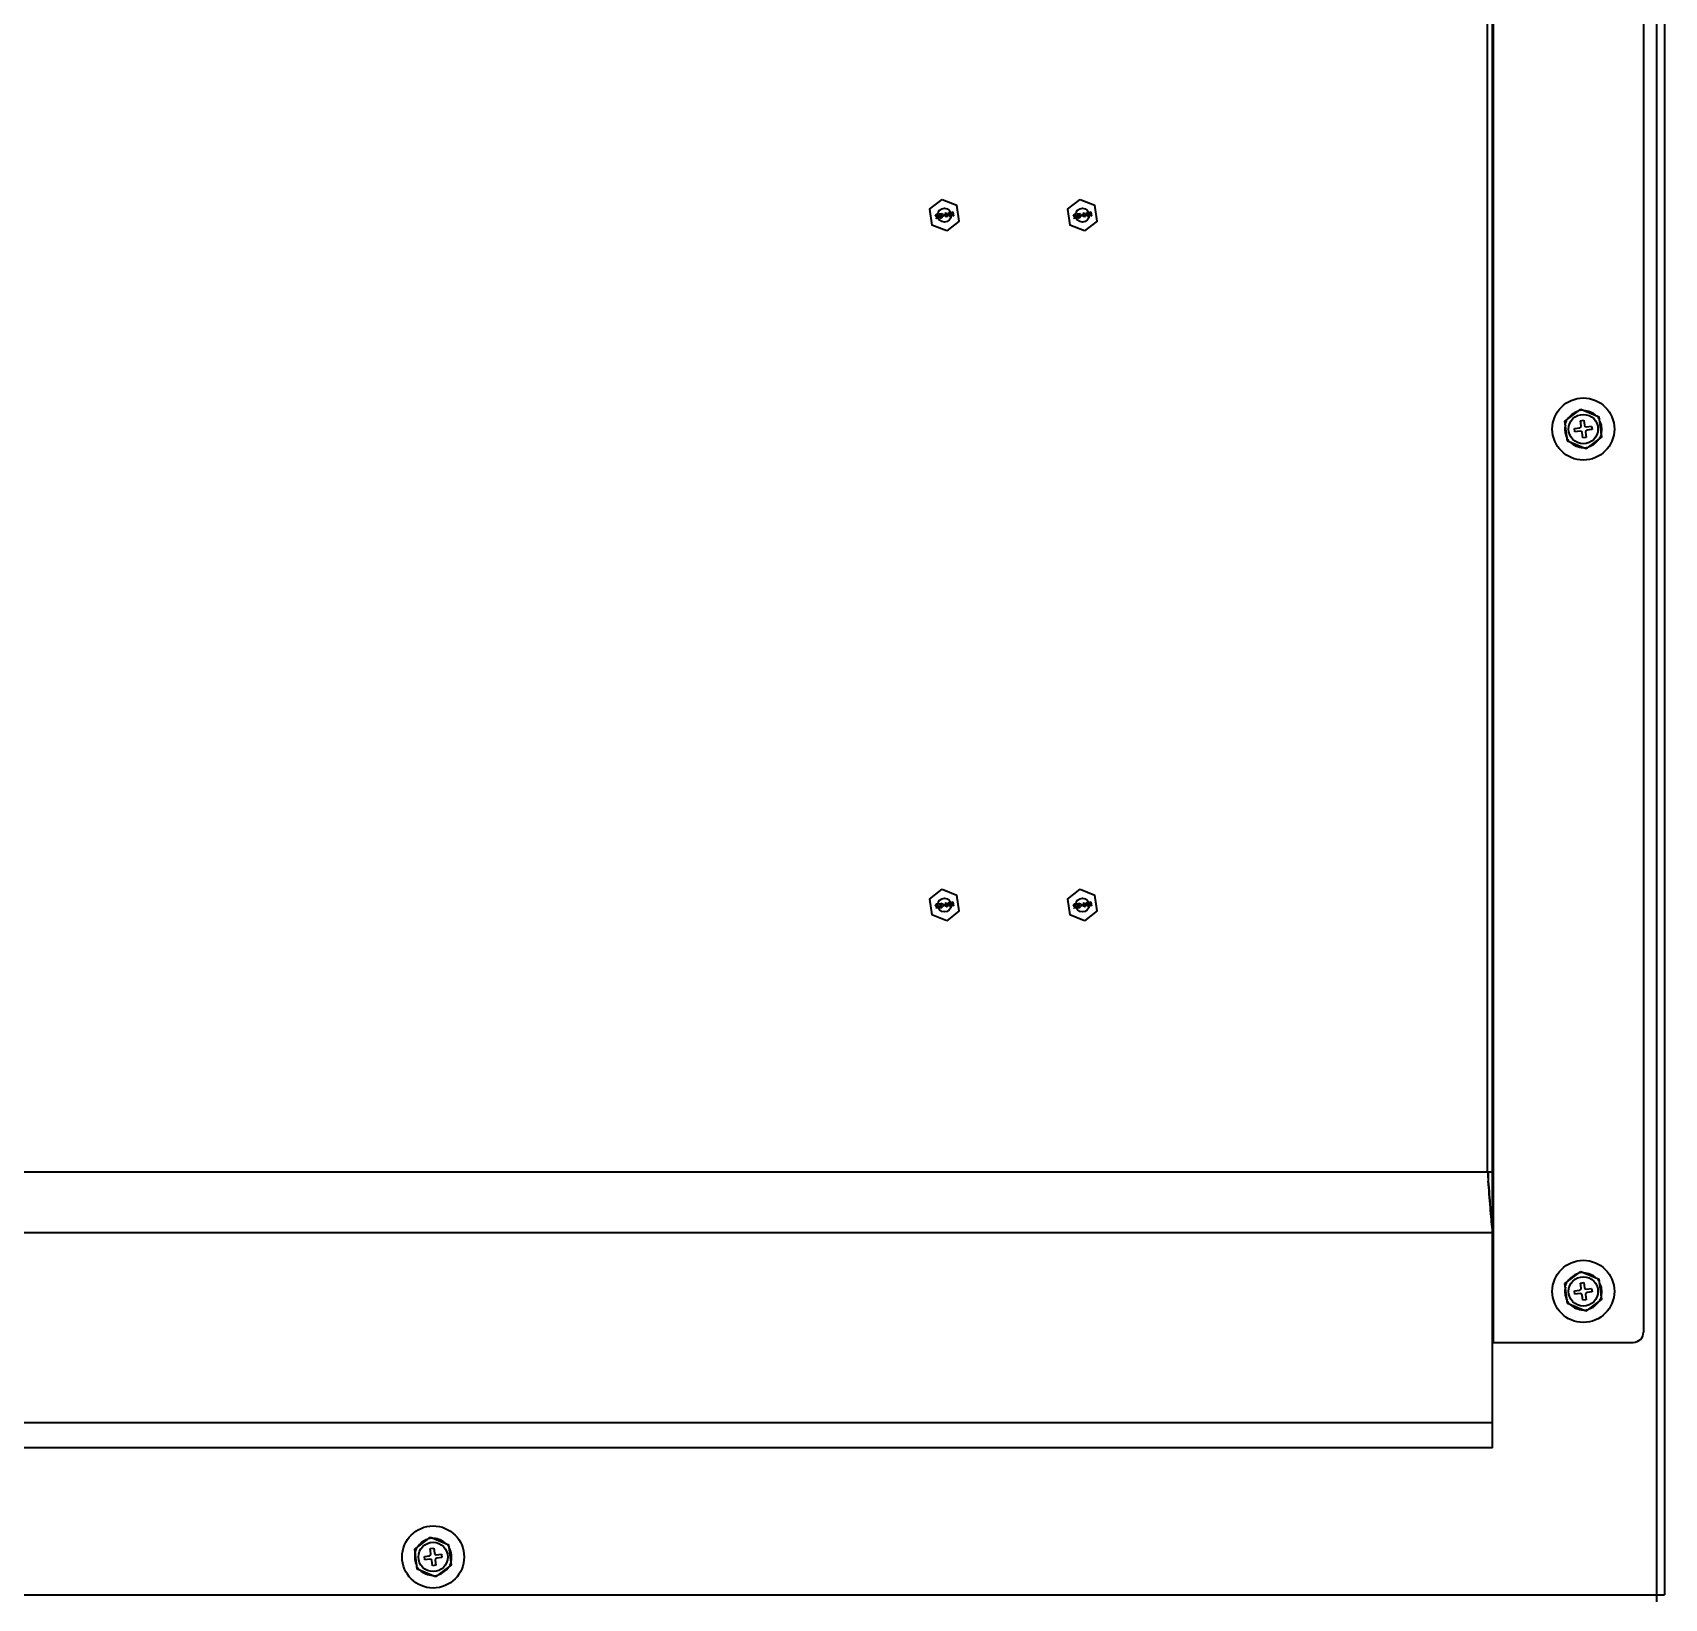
# Model space of a CAD drawing. Header units: millimetres. Extents: x 32496 to 166256, y 3504 to 23939.
# Drawn here: x 41481 to 41954.1, y 12056.6 to 12510.5 of the extents above; entities that cross this region are included whole.
import ezdxf

# ---------------------------------------------------------------- set-up
doc = ezdxf.new("R2010")
doc.units = ezdxf.units.MM
doc.layers.get('0').update_dxf_attribs({"lineweight": 35})

msp = doc.modelspace()

# ---------------------------------------------------------------- linework, layer by layer
at = {"linetype": 'Continuous'}
for p, q in [((41951.94, 12057.575), (41951.94, 12993.375)), ((41954.14, 12995.575), (41954.14, 12057.575)), ((41902.89, 12180.225), (41902.89, 12966.175)), ((41904.29, 12100.225), (41904.29, 12966.175)), ((41904.49, 12966.175), (41904.49, 12130.775)), ((41948.09, 12963.175), (41948.09, 12133.775)), ((41741.101, 12459.291), (41744.731, 12462.147)), ((41744.731, 12462.147), (41749.019, 12460.432)), ((41781.101, 12459.291), (41784.731, 12462.147)), ((41784.731, 12462.147), (41789.019, 12460.432)), ((41741.101, 12459.291), (41741.76, 12454.719)), ((41742.834, 12457.607), (41742.803, 12457.473)), ((41742.817, 12457.372), (41742.803, 12457.473)), ((41742.817, 12457.372), (41742.885, 12457.253)), ((41742.894, 12457.719), (41742.834, 12457.607)), ((41742.885, 12457.253), (41742.974, 12457.163)), ((41743.007, 12457.812), (41742.894, 12457.719)), ((41742.93, 12457.466), (41742.944, 12457.545)), ((41742.93, 12457.466), (41742.938, 12457.415)), ((41742.973, 12457.343), (41742.938, 12457.415)), ((41742.944, 12457.545), (41742.983, 12457.628)), ((41743.034, 12457.275), (41742.973, 12457.343)), ((41742.983, 12457.628), (41743.05, 12457.69)), ((41743.127, 12457.855), (41743.007, 12457.812)), ((41743.115, 12457.235), (41743.034, 12457.275)), ((41743.05, 12457.69), (41743.145, 12457.729)), ((41743.218, 12457.224), (41743.115, 12457.235)), ((41743.127, 12457.855), (41743.275, 12457.877)), ((41743.293, 12457.751), (41743.145, 12457.729)), ((41743.218, 12457.224), (41743.366, 12457.245)), ((41743.402, 12457.869), (41743.275, 12457.877)), ((41743.293, 12457.751), (41743.396, 12457.74)), ((41743.462, 12457.285), (41743.366, 12457.245)), ((41743.396, 12457.74), (41743.477, 12457.7)), ((41743.537, 12457.811), (41743.402, 12457.869)), ((41743.55, 12457.375), (41743.462, 12457.285)), ((41743.477, 12457.7), (41743.542, 12457.606)), ((41743.504, 12457.162), (41743.617, 12457.256)), ((41743.626, 12457.721), (41743.537, 12457.811)), ((41743.69, 12457.627), (41743.542, 12457.606)), ((41743.55, 12457.375), (41743.723, 12457.4)), ((41743.676, 12456.851), (41743.617, 12457.256)), ((41743.69, 12457.627), (41743.626, 12457.721)), ((41743.723, 12457.4), (41743.818, 12456.743)), ((41743.844, 12457.959), (41744.735, 12458.087)), ((41743.862, 12457.833), (41743.844, 12457.959)), ((41744.555, 12457.932), (41743.862, 12457.833)), ((41743.978, 12457.204), (41743.968, 12457.1)), ((41744.017, 12457.287), (41743.978, 12457.204)), ((41744.555, 12457.932), (41744.017, 12457.287)), ((41744.117, 12457.121), (41744.151, 12457.229)), ((41744.151, 12457.229), (41744.753, 12457.961)), ((41744.718, 12457.156), (41744.841, 12457.174)), ((41744.735, 12458.087), (41744.753, 12457.961)), ((41744.831, 12457.069), (41744.841, 12457.174)), ((41745.02, 12457.69), (41744.999, 12457.661)), ((41744.999, 12457.661), (41745.169, 12457.531)), ((41745.162, 12457.581), (41745.02, 12457.69)), ((41745.169, 12457.531), (41745.042, 12457.358)), ((41745.042, 12457.358), (41745.071, 12457.336)), ((41745.071, 12457.336), (41745.176, 12457.48)), ((41745.136, 12457.758), (41745.186, 12457.765)), ((41745.162, 12457.581), (41745.136, 12457.758)), ((41745.202, 12457.303), (41745.176, 12457.48)), ((41745.186, 12457.765), (41745.211, 12457.588)), ((41745.251, 12457.31), (41745.202, 12457.303)), ((41745.317, 12457.733), (41745.211, 12457.588)), ((41745.218, 12457.538), (41745.345, 12457.711)), ((41745.389, 12457.408), (41745.218, 12457.538)), ((41745.226, 12457.487), (41745.251, 12457.31)), ((41745.226, 12457.487), (41745.368, 12457.379)), ((41745.345, 12457.711), (41745.317, 12457.733)), ((41745.368, 12457.379), (41745.389, 12457.408)), ((41745.528, 12457.841), (41745.776, 12457.876)), ((41745.55, 12457.689), (41745.528, 12457.841)), ((41745.798, 12457.725), (41745.55, 12457.689)), ((41745.725, 12458.23), (41745.873, 12458.251)), ((41745.776, 12457.876), (41745.725, 12458.23)), ((41745.896, 12457.042), (41745.798, 12457.725)), ((41745.873, 12458.251), (41745.924, 12457.898)), ((41745.924, 12457.898), (41746.518, 12457.983)), ((41746.367, 12457.807), (41745.946, 12457.746)), ((41745.946, 12457.746), (41746.015, 12457.266)), ((41746.367, 12457.807), (41746.015, 12457.266)), ((41746.044, 12457.064), (41746.54, 12457.832)), ((41746.518, 12457.983), (41746.54, 12457.832)), ((41746.665, 12458.366), (41746.814, 12458.387)), ((41746.836, 12457.178), (41746.665, 12458.366)), ((41746.814, 12458.387), (41746.948, 12457.452)), ((41747.059, 12457.21), (41746.836, 12457.178)), ((41747.16, 12458.437), (41746.948, 12457.452)), ((41747.059, 12457.21), (41747.277, 12458.325)), ((41747.16, 12458.437), (41747.358, 12458.465)), ((41747.277, 12458.325), (41747.801, 12457.317)), ((41747.839, 12457.58), (41747.358, 12458.465)), ((41747.704, 12458.515), (41747.853, 12458.537)), ((41747.839, 12457.58), (41747.704, 12458.515)), ((41748.024, 12457.349), (41747.801, 12457.317)), ((41747.853, 12458.537), (41748.024, 12457.349)), ((41749.678, 12455.86), (41749.019, 12460.432)), ((41781.101, 12459.291), (41781.76, 12454.719)), ((41782.834, 12457.607), (41782.803, 12457.473)), ((41782.817, 12457.372), (41782.803, 12457.473)), ((41782.817, 12457.372), (41782.885, 12457.253)), ((41782.894, 12457.719), (41782.834, 12457.607)), ((41782.885, 12457.253), (41782.974, 12457.163)), ((41783.007, 12457.812), (41782.894, 12457.719)), ((41782.93, 12457.466), (41782.944, 12457.545)), ((41782.93, 12457.466), (41782.938, 12457.415)), ((41782.973, 12457.343), (41782.938, 12457.415)), ((41782.944, 12457.545), (41782.983, 12457.628)), ((41783.034, 12457.275), (41782.973, 12457.343)), ((41782.983, 12457.628), (41783.05, 12457.69)), ((41783.127, 12457.855), (41783.007, 12457.812)), ((41783.115, 12457.235), (41783.034, 12457.275)), ((41783.05, 12457.69), (41783.145, 12457.729)), ((41783.218, 12457.224), (41783.115, 12457.235)), ((41783.127, 12457.855), (41783.275, 12457.877)), ((41783.293, 12457.751), (41783.145, 12457.729)), ((41783.218, 12457.224), (41783.366, 12457.245)), ((41783.402, 12457.869), (41783.275, 12457.877)), ((41783.293, 12457.751), (41783.396, 12457.74)), ((41783.462, 12457.285), (41783.366, 12457.245)), ((41783.396, 12457.74), (41783.477, 12457.7)), ((41783.537, 12457.811), (41783.402, 12457.869)), ((41783.55, 12457.375), (41783.462, 12457.285)), ((41783.477, 12457.7), (41783.542, 12457.606)), ((41783.504, 12457.162), (41783.617, 12457.256)), ((41783.626, 12457.721), (41783.537, 12457.811)), ((41783.69, 12457.627), (41783.542, 12457.606)), ((41783.55, 12457.375), (41783.723, 12457.4)), ((41783.676, 12456.851), (41783.617, 12457.256)), ((41783.69, 12457.627), (41783.626, 12457.721)), ((41783.723, 12457.4), (41783.818, 12456.743)), ((41783.844, 12457.959), (41784.735, 12458.087)), ((41783.862, 12457.833), (41783.844, 12457.959)), ((41784.555, 12457.932), (41783.862, 12457.833)), ((41783.978, 12457.204), (41783.968, 12457.1)), ((41784.017, 12457.287), (41783.978, 12457.204)), ((41784.555, 12457.932), (41784.017, 12457.287)), ((41784.117, 12457.121), (41784.151, 12457.229)), ((41784.151, 12457.229), (41784.753, 12457.961)), ((41784.718, 12457.156), (41784.841, 12457.174)), ((41784.735, 12458.087), (41784.753, 12457.961)), ((41784.831, 12457.069), (41784.841, 12457.174)), ((41785.02, 12457.69), (41784.999, 12457.661)), ((41784.999, 12457.661), (41785.169, 12457.531)), ((41785.162, 12457.581), (41785.02, 12457.69)), ((41785.169, 12457.531), (41785.042, 12457.358)), ((41785.042, 12457.358), (41785.071, 12457.336)), ((41785.071, 12457.336), (41785.176, 12457.48)), ((41785.136, 12457.758), (41785.186, 12457.765)), ((41785.162, 12457.581), (41785.136, 12457.758)), ((41785.202, 12457.303), (41785.176, 12457.48)), ((41785.186, 12457.765), (41785.211, 12457.588)), ((41785.251, 12457.31), (41785.202, 12457.303)), ((41785.317, 12457.733), (41785.211, 12457.588)), ((41785.218, 12457.538), (41785.345, 12457.711)), ((41785.389, 12457.408), (41785.218, 12457.538)), ((41785.226, 12457.487), (41785.251, 12457.31)), ((41785.226, 12457.487), (41785.368, 12457.379)), ((41785.345, 12457.711), (41785.317, 12457.733)), ((41785.368, 12457.379), (41785.389, 12457.408)), ((41785.528, 12457.841), (41785.776, 12457.876)), ((41785.55, 12457.689), (41785.528, 12457.841)), ((41785.798, 12457.725), (41785.55, 12457.689)), ((41785.725, 12458.23), (41785.873, 12458.251)), ((41785.776, 12457.876), (41785.725, 12458.23)), ((41785.896, 12457.042), (41785.798, 12457.725)), ((41785.873, 12458.251), (41785.924, 12457.898)), ((41785.924, 12457.898), (41786.518, 12457.983)), ((41786.367, 12457.807), (41785.946, 12457.746)), ((41785.946, 12457.746), (41786.015, 12457.266)), ((41786.367, 12457.807), (41786.015, 12457.266)), ((41786.044, 12457.064), (41786.54, 12457.832)), ((41786.518, 12457.983), (41786.54, 12457.832)), ((41786.665, 12458.366), (41786.814, 12458.387)), ((41786.836, 12457.178), (41786.665, 12458.366)), ((41786.814, 12458.387), (41786.948, 12457.452)), ((41787.059, 12457.21), (41786.836, 12457.178)), ((41787.16, 12458.437), (41786.948, 12457.452)), ((41787.059, 12457.21), (41787.277, 12458.325)), ((41787.16, 12458.437), (41787.358, 12458.465)), ((41787.277, 12458.325), (41787.801, 12457.317)), ((41787.839, 12457.58), (41787.358, 12458.465)), ((41787.704, 12458.515), (41787.853, 12458.537)), ((41787.839, 12457.58), (41787.704, 12458.515)), ((41788.024, 12457.349), (41787.801, 12457.317)), ((41787.853, 12458.537), (41788.024, 12457.349)), ((41789.678, 12455.86), (41789.019, 12460.432)), ((41746.049, 12453.004), (41741.76, 12454.719)), ((41742.958, 12456.748), (41743.676, 12456.851)), ((41742.976, 12456.621), (41742.958, 12456.748)), ((41742.974, 12457.163), (41743.109, 12457.105)), ((41743.818, 12456.743), (41742.976, 12456.621)), ((41743.109, 12457.105), (41743.236, 12457.097)), ((41743.384, 12457.119), (41743.236, 12457.097)), ((41743.384, 12457.119), (41743.504, 12457.162)), ((41743.975, 12457.049), (41743.968, 12457.1)), ((41743.975, 12457.049), (41744.015, 12456.952)), ((41744.015, 12456.952), (41744.128, 12456.865)), ((41744.117, 12457.121), (41744.124, 12457.071)), ((41744.184, 12457.002), (41744.124, 12457.071)), ((41744.128, 12456.865), (41744.235, 12456.829)), ((41744.266, 12456.962), (41744.184, 12457.002)), ((41744.235, 12456.829), (41744.387, 12456.825)), ((41744.393, 12456.955), (41744.266, 12456.962)), ((41744.486, 12456.839), (41744.387, 12456.825)), ((41744.393, 12456.955), (41744.492, 12456.969)), ((41744.486, 12456.839), (41744.655, 12456.889)), ((41744.612, 12457.012), (41744.492, 12456.969)), ((41744.679, 12457.073), (41744.612, 12457.012)), ((41744.655, 12456.889), (41744.747, 12456.954)), ((41744.718, 12457.156), (41744.679, 12457.073)), ((41744.747, 12456.954), (41744.831, 12457.069)), ((41746.044, 12457.064), (41745.896, 12457.042)), ((41749.678, 12455.86), (41746.049, 12453.004)), ((41786.049, 12453.004), (41781.76, 12454.719)), ((41782.958, 12456.748), (41783.676, 12456.851)), ((41782.976, 12456.621), (41782.958, 12456.748)), ((41782.974, 12457.163), (41783.109, 12457.105)), ((41783.818, 12456.743), (41782.976, 12456.621)), ((41783.109, 12457.105), (41783.236, 12457.097)), ((41783.384, 12457.119), (41783.236, 12457.097)), ((41783.384, 12457.119), (41783.504, 12457.162)), ((41783.975, 12457.049), (41783.968, 12457.1)), ((41783.975, 12457.049), (41784.015, 12456.952)), ((41784.015, 12456.952), (41784.128, 12456.865)), ((41784.117, 12457.121), (41784.124, 12457.071)), ((41784.184, 12457.002), (41784.124, 12457.071)), ((41784.128, 12456.865), (41784.235, 12456.829)), ((41784.266, 12456.962), (41784.184, 12457.002)), ((41784.235, 12456.829), (41784.387, 12456.825)), ((41784.393, 12456.955), (41784.266, 12456.962)), ((41784.486, 12456.839), (41784.387, 12456.825)), ((41784.393, 12456.955), (41784.492, 12456.969)), ((41784.486, 12456.839), (41784.655, 12456.889)), ((41784.612, 12457.012), (41784.492, 12456.969)), ((41784.679, 12457.073), (41784.612, 12457.012)), ((41784.655, 12456.889), (41784.747, 12456.954)), ((41784.718, 12457.156), (41784.679, 12457.073)), ((41784.747, 12456.954), (41784.831, 12457.069)), ((41786.044, 12457.064), (41785.896, 12457.042)), ((41789.678, 12455.86), (41786.049, 12453.004)), ((41925.317, 12397.811), (41929.914, 12401.303)), ((41929.914, 12401.303), (41935.237, 12399.068)), ((41926.042, 12392.083), (41925.317, 12397.811)), ((41928.097, 12395.757), (41929.585, 12395.946)), ((41928.222, 12394.765), (41928.097, 12395.757)), ((41929.83, 12397.993), (41930.822, 12398.118)), ((41930.018, 12396.505), (41929.83, 12397.993)), ((41930.822, 12398.118), (41931.01, 12396.63)), ((41931.569, 12396.197), (41933.057, 12396.386)), ((41933.057, 12396.386), (41933.183, 12395.394)), ((41935.963, 12393.34), (41935.237, 12399.068)), ((41931.365, 12389.848), (41926.042, 12392.083)), ((41929.711, 12394.954), (41928.222, 12394.765)), ((41930.458, 12393.032), (41930.269, 12394.521)), ((41931.45, 12393.158), (41930.458, 12393.032)), ((41931.261, 12394.646), (41931.45, 12393.158)), ((41935.963, 12393.34), (41931.365, 12389.848)), ((41933.183, 12395.394), (41931.695, 12395.205)), ((41741.101, 12259.291), (41744.731, 12262.147)), ((41741.101, 12259.291), (41741.76, 12254.719)), ((41744.731, 12262.147), (41749.019, 12260.432)), ((41747.16, 12258.437), (41747.358, 12258.465)), ((41747.839, 12257.58), (41747.358, 12258.465)), ((41747.704, 12258.515), (41747.853, 12258.537)), ((41747.839, 12257.58), (41747.704, 12258.515)), ((41747.853, 12258.537), (41748.024, 12257.349)), ((41749.678, 12255.86), (41749.019, 12260.432)), ((41781.101, 12259.291), (41784.731, 12262.147)), ((41781.101, 12259.291), (41781.76, 12254.719)), ((41784.731, 12262.147), (41789.019, 12260.432)), ((41787.16, 12258.437), (41787.358, 12258.465)), ((41787.839, 12257.58), (41787.358, 12258.465)), ((41787.704, 12258.515), (41787.853, 12258.537)), ((41787.839, 12257.58), (41787.704, 12258.515)), ((41787.853, 12258.537), (41788.024, 12257.349)), ((41789.678, 12255.86), (41789.019, 12260.432)), ((41746.049, 12253.004), (41741.76, 12254.719)), ((41742.834, 12257.607), (41742.803, 12257.473)), ((41742.817, 12257.372), (41742.803, 12257.473)), ((41742.817, 12257.372), (41742.885, 12257.253)), ((41742.894, 12257.719), (41742.834, 12257.607)), ((41742.885, 12257.253), (41742.974, 12257.163)), ((41743.007, 12257.812), (41742.894, 12257.719)), ((41742.93, 12257.466), (41742.944, 12257.545)), ((41742.93, 12257.466), (41742.938, 12257.415)), ((41742.973, 12257.343), (41742.938, 12257.415)), ((41742.944, 12257.545), (41742.983, 12257.628)), ((41742.958, 12256.748), (41743.676, 12256.851)), ((41742.976, 12256.621), (41742.958, 12256.748)), ((41743.034, 12257.275), (41742.973, 12257.343)), ((41742.974, 12257.163), (41743.109, 12257.105)), ((41743.818, 12256.743), (41742.976, 12256.621)), ((41742.983, 12257.628), (41743.05, 12257.69)), ((41743.127, 12257.855), (41743.007, 12257.812)), ((41743.115, 12257.235), (41743.034, 12257.275)), ((41743.05, 12257.69), (41743.145, 12257.729)), ((41743.109, 12257.105), (41743.236, 12257.097)), ((41743.218, 12257.224), (41743.115, 12257.235)), ((41743.127, 12257.855), (41743.275, 12257.877)), ((41743.293, 12257.751), (41743.145, 12257.729)), ((41743.218, 12257.224), (41743.366, 12257.245)), ((41743.384, 12257.119), (41743.236, 12257.097)), ((41743.402, 12257.869), (41743.275, 12257.877)), ((41743.293, 12257.751), (41743.396, 12257.74)), ((41743.462, 12257.285), (41743.366, 12257.245)), ((41743.384, 12257.119), (41743.504, 12257.162)), ((41743.396, 12257.74), (41743.477, 12257.7)), ((41743.537, 12257.811), (41743.402, 12257.869)), ((41743.55, 12257.375), (41743.462, 12257.285)), ((41743.477, 12257.7), (41743.542, 12257.606)), ((41743.504, 12257.162), (41743.617, 12257.256)), ((41743.626, 12257.721), (41743.537, 12257.811)), ((41743.69, 12257.627), (41743.542, 12257.606)), ((41743.55, 12257.375), (41743.723, 12257.4)), ((41743.676, 12256.851), (41743.617, 12257.256)), ((41743.69, 12257.627), (41743.626, 12257.721)), ((41743.723, 12257.4), (41743.818, 12256.743)), ((41743.844, 12257.959), (41744.735, 12258.087)), ((41743.862, 12257.833), (41743.844, 12257.959)), ((41744.555, 12257.932), (41743.862, 12257.833)), ((41743.978, 12257.204), (41743.968, 12257.1)), ((41743.975, 12257.049), (41743.968, 12257.1)), ((41743.975, 12257.049), (41744.015, 12256.952)), ((41744.017, 12257.287), (41743.978, 12257.204)), ((41744.015, 12256.952), (41744.128, 12256.865)), ((41744.555, 12257.932), (41744.017, 12257.287)), ((41744.117, 12257.121), (41744.151, 12257.229)), ((41744.117, 12257.121), (41744.124, 12257.071)), ((41744.184, 12257.002), (41744.124, 12257.071)), ((41744.128, 12256.865), (41744.235, 12256.829)), ((41744.151, 12257.229), (41744.753, 12257.961)), ((41744.266, 12256.962), (41744.184, 12257.002)), ((41744.235, 12256.829), (41744.387, 12256.825)), ((41744.393, 12256.955), (41744.266, 12256.962)), ((41744.486, 12256.839), (41744.387, 12256.825)), ((41744.393, 12256.955), (41744.492, 12256.969)), ((41744.486, 12256.839), (41744.655, 12256.889)), ((41744.612, 12257.012), (41744.492, 12256.969)), ((41744.679, 12257.073), (41744.612, 12257.012)), ((41744.655, 12256.889), (41744.747, 12256.954)), ((41744.718, 12257.156), (41744.679, 12257.073)), ((41744.718, 12257.156), (41744.841, 12257.174)), ((41744.735, 12258.087), (41744.753, 12257.961)), ((41744.747, 12256.954), (41744.831, 12257.069)), ((41744.831, 12257.069), (41744.841, 12257.174)), ((41745.02, 12257.69), (41744.999, 12257.661)), ((41744.999, 12257.661), (41745.169, 12257.531)), ((41745.162, 12257.581), (41745.02, 12257.69)), ((41745.169, 12257.531), (41745.042, 12257.358)), ((41745.042, 12257.358), (41745.071, 12257.336)), ((41745.071, 12257.336), (41745.176, 12257.48)), ((41745.136, 12257.758), (41745.186, 12257.765)), ((41745.162, 12257.581), (41745.136, 12257.758)), ((41745.202, 12257.303), (41745.176, 12257.48)), ((41745.186, 12257.765), (41745.211, 12257.588)), ((41745.251, 12257.31), (41745.202, 12257.303)), ((41745.317, 12257.733), (41745.211, 12257.588)), ((41745.218, 12257.538), (41745.345, 12257.711)), ((41745.389, 12257.408), (41745.218, 12257.538)), ((41745.226, 12257.487), (41745.251, 12257.31)), ((41745.226, 12257.487), (41745.368, 12257.379)), ((41745.345, 12257.711), (41745.317, 12257.733)), ((41745.368, 12257.379), (41745.389, 12257.408)), ((41745.528, 12257.841), (41745.776, 12257.876)), ((41745.55, 12257.689), (41745.528, 12257.841)), ((41745.798, 12257.725), (41745.55, 12257.689)), ((41745.725, 12258.23), (41745.873, 12258.251)), ((41745.776, 12257.876), (41745.725, 12258.23)), ((41745.896, 12257.042), (41745.798, 12257.725)), ((41745.873, 12258.251), (41745.924, 12257.898)), ((41746.044, 12257.064), (41745.896, 12257.042)), ((41745.924, 12257.898), (41746.518, 12257.983)), ((41746.367, 12257.807), (41745.946, 12257.746)), ((41745.946, 12257.746), (41746.015, 12257.266)), ((41746.367, 12257.807), (41746.015, 12257.266)), ((41746.044, 12257.064), (41746.54, 12257.832)), ((41749.678, 12255.86), (41746.049, 12253.004)), ((41746.518, 12257.983), (41746.54, 12257.832)), ((41746.665, 12258.366), (41746.814, 12258.387)), ((41746.836, 12257.178), (41746.665, 12258.366)), ((41746.814, 12258.387), (41746.948, 12257.452)), ((41747.059, 12257.21), (41746.836, 12257.178)), ((41747.16, 12258.437), (41746.948, 12257.452)), ((41747.059, 12257.21), (41747.277, 12258.325)), ((41747.277, 12258.325), (41747.801, 12257.317)), ((41748.024, 12257.349), (41747.801, 12257.317)), ((41786.049, 12253.004), (41781.76, 12254.719)), ((41782.834, 12257.607), (41782.803, 12257.473)), ((41782.817, 12257.372), (41782.803, 12257.473)), ((41782.817, 12257.372), (41782.885, 12257.253)), ((41782.894, 12257.719), (41782.834, 12257.607)), ((41782.885, 12257.253), (41782.974, 12257.163)), ((41783.007, 12257.812), (41782.894, 12257.719)), ((41782.93, 12257.466), (41782.944, 12257.545)), ((41782.93, 12257.466), (41782.938, 12257.415)), ((41782.973, 12257.343), (41782.938, 12257.415)), ((41782.944, 12257.545), (41782.983, 12257.628)), ((41782.958, 12256.748), (41783.676, 12256.851)), ((41782.976, 12256.621), (41782.958, 12256.748)), ((41783.034, 12257.275), (41782.973, 12257.343)), ((41782.974, 12257.163), (41783.109, 12257.105)), ((41783.818, 12256.743), (41782.976, 12256.621)), ((41782.983, 12257.628), (41783.05, 12257.69)), ((41783.127, 12257.855), (41783.007, 12257.812)), ((41783.115, 12257.235), (41783.034, 12257.275)), ((41783.05, 12257.69), (41783.145, 12257.729)), ((41783.109, 12257.105), (41783.236, 12257.097)), ((41783.218, 12257.224), (41783.115, 12257.235)), ((41783.127, 12257.855), (41783.275, 12257.877)), ((41783.293, 12257.751), (41783.145, 12257.729)), ((41783.218, 12257.224), (41783.366, 12257.245)), ((41783.384, 12257.119), (41783.236, 12257.097)), ((41783.402, 12257.869), (41783.275, 12257.877)), ((41783.293, 12257.751), (41783.396, 12257.74)), ((41783.462, 12257.285), (41783.366, 12257.245)), ((41783.384, 12257.119), (41783.504, 12257.162)), ((41783.396, 12257.74), (41783.477, 12257.7)), ((41783.537, 12257.811), (41783.402, 12257.869)), ((41783.55, 12257.375), (41783.462, 12257.285)), ((41783.477, 12257.7), (41783.542, 12257.606)), ((41783.504, 12257.162), (41783.617, 12257.256)), ((41783.626, 12257.721), (41783.537, 12257.811)), ((41783.69, 12257.627), (41783.542, 12257.606)), ((41783.55, 12257.375), (41783.723, 12257.4)), ((41783.676, 12256.851), (41783.617, 12257.256)), ((41783.69, 12257.627), (41783.626, 12257.721)), ((41783.723, 12257.4), (41783.818, 12256.743)), ((41783.844, 12257.959), (41784.735, 12258.087)), ((41783.862, 12257.833), (41783.844, 12257.959)), ((41784.555, 12257.932), (41783.862, 12257.833)), ((41783.978, 12257.204), (41783.968, 12257.1)), ((41783.975, 12257.049), (41783.968, 12257.1)), ((41783.975, 12257.049), (41784.015, 12256.952)), ((41784.017, 12257.287), (41783.978, 12257.204)), ((41784.015, 12256.952), (41784.128, 12256.865)), ((41784.555, 12257.932), (41784.017, 12257.287)), ((41784.117, 12257.121), (41784.151, 12257.229)), ((41784.117, 12257.121), (41784.124, 12257.071)), ((41784.184, 12257.002), (41784.124, 12257.071)), ((41784.128, 12256.865), (41784.235, 12256.829)), ((41784.151, 12257.229), (41784.753, 12257.961)), ((41784.266, 12256.962), (41784.184, 12257.002)), ((41784.235, 12256.829), (41784.387, 12256.825)), ((41784.393, 12256.955), (41784.266, 12256.962)), ((41784.486, 12256.839), (41784.387, 12256.825)), ((41784.393, 12256.955), (41784.492, 12256.969)), ((41784.486, 12256.839), (41784.655, 12256.889)), ((41784.612, 12257.012), (41784.492, 12256.969)), ((41784.679, 12257.073), (41784.612, 12257.012)), ((41784.655, 12256.889), (41784.747, 12256.954)), ((41784.718, 12257.156), (41784.679, 12257.073)), ((41784.718, 12257.156), (41784.841, 12257.174)), ((41784.735, 12258.087), (41784.753, 12257.961)), ((41784.747, 12256.954), (41784.831, 12257.069)), ((41784.831, 12257.069), (41784.841, 12257.174)), ((41785.02, 12257.69), (41784.999, 12257.661)), ((41784.999, 12257.661), (41785.169, 12257.531)), ((41785.162, 12257.581), (41785.02, 12257.69)), ((41785.169, 12257.531), (41785.042, 12257.358)), ((41785.042, 12257.358), (41785.071, 12257.336)), ((41785.071, 12257.336), (41785.176, 12257.48)), ((41785.136, 12257.758), (41785.186, 12257.765)), ((41785.162, 12257.581), (41785.136, 12257.758)), ((41785.202, 12257.303), (41785.176, 12257.48)), ((41785.186, 12257.765), (41785.211, 12257.588)), ((41785.251, 12257.31), (41785.202, 12257.303)), ((41785.317, 12257.733), (41785.211, 12257.588)), ((41785.218, 12257.538), (41785.345, 12257.711)), ((41785.389, 12257.408), (41785.218, 12257.538)), ((41785.226, 12257.487), (41785.251, 12257.31)), ((41785.226, 12257.487), (41785.368, 12257.379)), ((41785.345, 12257.711), (41785.317, 12257.733)), ((41785.368, 12257.379), (41785.389, 12257.408)), ((41785.528, 12257.841), (41785.776, 12257.876)), ((41785.55, 12257.689), (41785.528, 12257.841)), ((41785.798, 12257.725), (41785.55, 12257.689)), ((41785.725, 12258.23), (41785.873, 12258.251)), ((41785.776, 12257.876), (41785.725, 12258.23)), ((41785.896, 12257.042), (41785.798, 12257.725)), ((41785.873, 12258.251), (41785.924, 12257.898)), ((41786.044, 12257.064), (41785.896, 12257.042)), ((41785.924, 12257.898), (41786.518, 12257.983)), ((41786.367, 12257.807), (41785.946, 12257.746)), ((41785.946, 12257.746), (41786.015, 12257.266)), ((41786.367, 12257.807), (41786.015, 12257.266)), ((41786.044, 12257.064), (41786.54, 12257.832)), ((41789.678, 12255.86), (41786.049, 12253.004)), ((41786.518, 12257.983), (41786.54, 12257.832)), ((41786.665, 12258.366), (41786.814, 12258.387)), ((41786.836, 12257.178), (41786.665, 12258.366)), ((41786.814, 12258.387), (41786.948, 12257.452)), ((41787.059, 12257.21), (41786.836, 12257.178)), ((41787.16, 12258.437), (41786.948, 12257.452)), ((41787.059, 12257.21), (41787.277, 12258.325)), ((41787.277, 12258.325), (41787.801, 12257.317)), ((41788.024, 12257.349), (41787.801, 12257.317)), ((41287.89, 12180.225), (41902.89, 12180.225)), ((41902.89, 12180.225), (41902.891, 12180.211)), ((41902.89, 12180.225), (41902.891, 12180.211)), ((41902.89, 12180.225), (41904.29, 12180.225)), ((41903.09, 12180.225), (41903.09, 12177.563)), ((41904.29, 12162.547), (41286.49, 12162.547)), ((41925.317, 12147.811), (41929.914, 12151.303)), ((41929.914, 12151.303), (41935.237, 12149.068)), ((41926.042, 12142.083), (41925.317, 12147.811)), ((41928.097, 12145.757), (41929.585, 12145.946)), ((41928.222, 12144.765), (41928.097, 12145.757)), ((41929.711, 12144.954), (41928.222, 12144.765)), ((41929.83, 12147.993), (41930.822, 12148.118)), ((41930.018, 12146.505), (41929.83, 12147.993)), ((41930.822, 12148.118), (41931.01, 12146.63)), ((41931.569, 12146.197), (41933.057, 12146.386)), ((41933.183, 12145.394), (41931.695, 12145.205)), ((41933.057, 12146.386), (41933.183, 12145.394)), ((41935.963, 12143.34), (41935.237, 12149.068)), ((41931.365, 12139.848), (41926.042, 12142.083)), ((41930.458, 12143.032), (41930.269, 12144.521)), ((41931.45, 12143.158), (41930.458, 12143.032)), ((41931.261, 12144.646), (41931.45, 12143.158)), ((41935.963, 12143.34), (41931.365, 12139.848)), ((41904.29, 12130.775), (41945.09, 12130.775)), ((41286.49, 12107.547), (41904.29, 12107.547)), ((41904.29, 12100.225), (41286.49, 12100.225)), ((41591.817, 12070.811), (41596.414, 12074.303)), ((41596.414, 12074.303), (41601.737, 12072.068)), ((41592.542, 12065.083), (41591.817, 12070.811)), ((41596.33, 12070.993), (41597.322, 12071.118)), ((41596.518, 12069.505), (41596.33, 12070.993)), ((41597.322, 12071.118), (41597.51, 12069.63)), ((41598.069, 12069.197), (41599.557, 12069.386)), ((41599.557, 12069.386), (41599.683, 12068.394)), ((41602.463, 12066.34), (41601.737, 12072.068)), ((41597.865, 12062.848), (41592.542, 12065.083)), ((41594.597, 12068.757), (41596.085, 12068.946)), ((41594.722, 12067.765), (41594.597, 12068.757)), ((41596.211, 12067.954), (41594.722, 12067.765)), ((41596.958, 12066.032), (41596.769, 12067.521)), ((41597.95, 12066.158), (41596.958, 12066.032)), ((41597.761, 12067.646), (41597.95, 12066.158)), ((41602.463, 12066.34), (41597.865, 12062.848)), ((41599.683, 12068.394), (41598.195, 12068.205)), ((41242.34, 12057.575), (41951.94, 12057.575)), ((41951.94, 12055.575), (41951.94, 12057.575)), ((41951.94, 12057.575), (41954.14, 12057.575))]:
    msp.add_line(p, q, dxfattribs=at)
for centre, radius in [((41745.39, 12457.575), 2), ((41785.39, 12457.575), 2), ((41930.64, 12395.575), 9), ((41930.64, 12395.575), 4.25), ((41745.39, 12257.575), 2), ((41785.39, 12257.575), 2), ((41930.64, 12145.575), 9), ((41930.64, 12145.575), 4.25), ((41597.14, 12068.575), 9), ((41597.14, 12068.575), 4.25)]:
    msp.add_circle(centre, radius, dxfattribs=at)
for centre, radius, start, end in [((41930.64, 12395.575), 5.35, 106.37874, 148.05813), ((41930.64, 12395.575), 5.474, 91.22599, 103.21088), ((41930.64, 12395.575), 5.35, 46.37874, 88.05813), ((41930.64, 12395.575), 5.35, 166.37874, 208.05813), ((41930.64, 12395.575), 5.474, 151.22599, 163.21088), ((41929.522, 12396.442), 0.5, 277.21844, 7.21844), ((41931.506, 12396.693), 0.5, 187.21844, 277.21844), ((41930.64, 12395.575), 5.474, 31.22599, 43.21088), ((41930.64, 12395.575), 5.35, 346.37874, 28.05813), ((41930.64, 12395.575), 5.474, 211.22599, 223.21088), ((41930.64, 12395.575), 5.35, 226.37874, 268.05813), ((41929.773, 12394.458), 0.5, 7.21844, 97.21844), ((41931.757, 12394.709), 0.5, 97.21844, 187.21844), ((41930.64, 12395.575), 5.35, 286.37874, 328.05813), ((41930.64, 12395.575), 5.474, 331.22599, 343.21088), ((41930.64, 12395.575), 5.474, 271.22599, 283.21088), ((41930.64, 12145.575), 5.35, 106.37874, 148.05813), ((41930.64, 12145.575), 5.474, 91.22599, 103.21088), ((41930.64, 12145.575), 5.35, 46.37874, 88.05813), ((41930.64, 12145.575), 5.35, 166.37874, 208.05813), ((41930.64, 12145.575), 5.474, 151.22599, 163.21088), ((41929.522, 12146.442), 0.5, 277.21844, 7.21844), ((41929.773, 12144.458), 0.5, 7.21844, 97.21844), ((41931.506, 12146.693), 0.5, 187.21844, 277.21844), ((41931.757, 12144.709), 0.5, 97.21844, 187.21844), ((41930.64, 12145.575), 5.474, 31.22599, 43.21088), ((41930.64, 12145.575), 5.35, 346.37874, 28.05813), ((41930.64, 12145.575), 5.474, 211.22599, 223.21088), ((41930.64, 12145.575), 5.35, 226.37874, 268.05813), ((41930.64, 12145.575), 5.474, 271.22599, 283.21088), ((41930.64, 12145.575), 5.35, 286.37874, 328.05813), ((41930.64, 12145.575), 5.474, 331.22599, 343.21088), ((41945.09, 12133.775), 3, 270, 0), ((41597.14, 12068.575), 5.474, 91.22599, 103.21088), ((41597.14, 12068.575), 5.35, 166.37874, 208.05813), ((41597.14, 12068.575), 5.474, 151.22599, 163.21088), ((41597.14, 12068.575), 5.35, 106.37874, 148.05813), ((41596.022, 12069.442), 0.5, 277.21844, 7.21844), ((41597.14, 12068.575), 5.35, 46.37874, 88.05813), ((41598.006, 12069.693), 0.5, 187.21844, 277.21844), ((41597.14, 12068.575), 5.474, 31.22599, 43.21088), ((41597.14, 12068.575), 5.35, 346.37874, 28.05813), ((41597.14, 12068.575), 5.474, 211.22599, 223.21088), ((41597.14, 12068.575), 5.35, 226.37874, 268.05813), ((41596.273, 12067.458), 0.5, 7.21844, 97.21844), ((41598.257, 12067.709), 0.5, 97.21844, 187.21844), ((41597.14, 12068.575), 5.35, 286.37874, 328.05813), ((41597.14, 12068.575), 5.474, 331.22599, 343.21088), ((41597.14, 12068.575), 5.474, 271.22599, 283.21088)]:
    msp.add_arc(centre, radius, start, end, dxfattribs=at)
for points, knots in [([(41902.891, 12180.211), (41902.94, 12179.514), (41903.007, 12178.586), (41903.073, 12177.658), (41903.09, 12177.426)], [0, 0, 0, 0, 0.7503539, 1, 1, 1, 1]), ([(41904.29, 12163.396), (41904.182, 12164.414), (41903.972, 12166.58), (41903.565, 12171.302), (41903.282, 12175.005), (41903.09, 12177.56)], [0, 0, 0, 0, 0.2161197, 0.4592553, 1, 1, 1, 1]), ([(41903.09, 12177.426), (41903.27, 12174.915), (41903.612, 12170.228), (41903.999, 12165.544), (41904.208, 12163.372)], [0, 0, 0, 0, 0.535723, 1, 1, 1, 1]), ([(41904.208, 12163.372), (41904.215, 12163.302), (41904.242, 12163.027), (41904.269, 12162.752), (41904.29, 12162.547)], [0, 0, 0, 0, 0.2541447, 1, 1, 1, 1])]:
    msp.add_open_spline(points, degree=3, knots=knots, dxfattribs=at)

doc.saveas('drawing.dxf')
